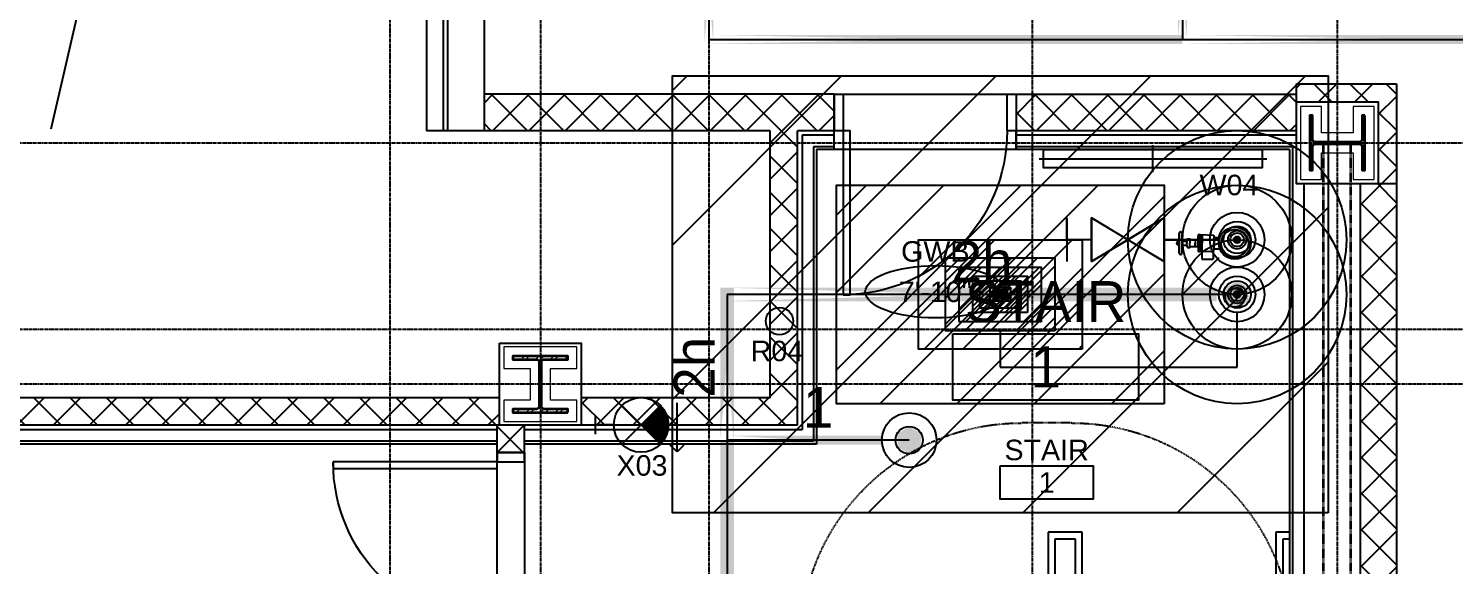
# Model space of a CAD drawing. Header units: inches. Extents: x 1442 to 5389, y 34 to 2400.
# Drawn here: x 1999.1 to 2312.2, y 1110.8 to 1228.7 of the extents above; entities that cross this region are included whole.
import ezdxf
from ezdxf.enums import TextEntityAlignment as Align

# ---------------------------------------------------------------- set-up
doc = ezdxf.new("R2010")
doc.units = ezdxf.units.IN
doc.header["$MEASUREMENT"] = 0
doc.linetypes.add('CENTER2', pattern=[1.125, 0.75, -0.125, 0.125, -0.125])
doc.linetypes.add('HIDDEN2', pattern=[0.1875, 0.125, -0.0625])
for name, color, linetype in [('130451-00_RCP-FLR-00$0$A-Clng-Fixture', 8, 'Continuous'), ('130451-00_RCP-FLR-00$0$A-Clng-Tag', 8, 'Continuous'), ('130451-00_RCP-FLR-00$0$A-Tag-Rm(48)', 8, 'Continuous'), ('A-Door', 7, 'Continuous'), ('A-Door-Head', 8, 'Continuous'), ('A-Flor-Hral', 7, 'Continuous'), ('A-Flor-Pfix', 7, 'Continuous'), ('A-Flor-Strs', 8, 'Continuous'), ('A-Grid(SmallScale)', 11, 'CENTER2'), ('A-HVAC', 6, 'HIDDEN2'), ('A-Site-Pave', 8, 'Continuous'), ('A-Tag-Rm(Scale)', 7, 'Continuous'), ('A-Wall-Full', 7, 'Continuous'), ('A-Wall-Hatch', 15, 'Continuous'), ('details', 1, 'Continuous'), ('F-DRNP-N', 6, 'Continuous'), ('F-DRNP-N @ 1 (1)', 6, 'Continuous'), ('F-DRNP-N @ 1 (2)', 6, 'Continuous'), ('F-DRNP-N @ 12', 6, 'Continuous'), ('F-DRNP-N @ 128', 6, 'Continuous'), ('F-DRNP-N @ 16', 6, 'Continuous'), ('F-DRNP-N @ 192', 6, 'Continuous'), ('F-DRNP-N @ 2', 6, 'Continuous'), ('F-DRNP-N @ 24', 6, 'Continuous'), ('F-DRNP-N @ 384', 6, 'Continuous'), ('F-DRNP-N @ 4', 6, 'Continuous'), ('F-DRNP-N @ 48', 6, 'Continuous'), ('F-DRNP-N @ 64', 6, 'Continuous'), ('F-DRNP-N @ 768', 6, 'Continuous'), ('F-DRNP-N @ 8', 6, 'Continuous'), ('F-DRNP-N @ 96', 6, 'Continuous'), ('F-FP-N', 2, 'Continuous'), ('F-FP-N @ 1 (1)', 2, 'Continuous'), ('F-FP-N @ 1 (2)', 2, 'Continuous'), ('F-FP-N @ 12', 2, 'Continuous'), ('F-FP-N @ 128', 2, 'Continuous'), ('F-FP-N @ 16', 2, 'Continuous'), ('F-FP-N @ 192', 2, 'Continuous'), ('F-FP-N @ 2', 2, 'Continuous'), ('F-FP-N @ 24', 2, 'Continuous'), ('F-FP-N @ 384', 2, 'Continuous'), ('F-FP-N @ 4', 2, 'Continuous'), ('F-FP-N @ 48', 2, 'Continuous'), ('F-FP-N @ 64', 2, 'Continuous'), ('F-FP-N @ 768', 2, 'Continuous'), ('F-FP-N @ 8', 2, 'Continuous'), ('F-FP-N @ 96', 2, 'Continuous'), ('headdn', 1, 'Continuous'), ('PIPEBL', 1, 'Continuous'), ('pipemn', 1, 'Continuous'), ('PIPESPC', 1, 'Continuous'), ('S-Structural Concrete', 4, 'Continuous'), ('S-Wall-CMU', 7, 'Continuous'), ('S-Wall-Hatch', 8, 'Continuous'), ('spk-pipedrop', 1, 'Continuous'), ('TIDYPIPE', 1, 'Continuous')]:
    doc.layers.add(name, color=color, linetype=linetype)
for name, color, linetype, lineweight in [('A-Detl-Hatch', 1, 'Continuous', 18), ('A-Detl-Wide', 2, 'Continuous', 35), ('S-Detl-Hatch', 1, 'Continuous', 18), ('S-Detl-Wide', 3, 'Continuous', 35)]:
    doc.layers.add(name, color=color, linetype=linetype, lineweight=lineweight)
doc.styles.add('130451-00_RCP-FLR-00$0$G1DIM', font='arial.ttf')
doc.styles.add('130451-00_RCP-FLR-00$0$Standard', font='arial.ttf')
doc.styles.add('PDA1', font='ROMAND', dxfattribs={"width": 0.755})
doc.styles.add('PIPE', font='PIPE.SHX')
doc.dimstyles.new('130451-00_RCP-FLR-00$0$Aec-Arch-I-96', dxfattribs={"dimscale": 96, "dimtxt": 0.09375, "dimasz": 0.0625, "dimexe": 0.0625, "dimexo": 0.0625, "dimgap": 0.03125, "dimtad": 1, "dimdec": 3, "dimzin": 3, "dimdsep": 46, "dimlunit": 4, "dimtxsty": '130451-00_RCP-FLR-00$0$G1DIM', "dimblk": '130451-00_RCP-FLR-00$0$_ArchTick', "dimcen": 0.09375, "dimclrd": 256, "dimclre": 256, "dimclrt": 256, "dimazin": 2, "dimtfac": 0.75, "dimtdec": 3, "dimtix": 1, "dimtmove": 2, "dimatfit": 2, "dimldrblk": '130451-00_RCP-FLR-00$0$_Open90', "dimfxl": 0.0625, "dimtolj": 1, "dimtzin": 0, "dimarcsym": 0})
pattern_1 = [(45, (1460.501, -245.6763), (-3.977476, 3.977476), []), (135, (1460.501, -245.6763), (-3.977476, -3.977476), [])]

# ---------------------------------------------------------------- blocks, each defined once
blk = doc.blocks.new('*U15')
at = {"layer": 'A-Detl-Hatch'}
h = blk.add_hatch(dxfattribs=at)
h.set_pattern_fill('ANSI32', color=256, scale=6, style=0)
h.set_pattern_definition([(45, (0, -6.06), (-1.591, 1.591), []), (45, (1.0607, -6.06), (-1.591, 1.591), [])])
edge = h.paths.add_edge_path()
edge.add_line((6, -12.12), (6, -11.515))
edge.add_line((6, -11.515), (0.795, -11.515))
edge.add_arc((0.795, -10.915), 0.6, 180, 270, ccw=False)
edge.add_line((0.195, -10.915), (0.195, -1.205))
edge.add_arc((0.795, -1.205), 0.6, 90, 180, ccw=False)
edge.add_line((0.795, -0.605), (6, -0.605))
edge.add_line((6, -0.605), (6, 0))
edge.add_line((6, 0), (-6, 0))
edge.add_line((-6, 0), (-6, -0.605))
edge.add_line((-6, -0.605), (-0.795, -0.605))
edge.add_arc((-0.795, -1.205), 0.6, 0, 90, ccw=False)
edge.add_line((-0.195, -1.205), (-0.195, -10.915))
edge.add_arc((-0.795, -10.915), 0.6, 270, 360, ccw=False)
edge.add_line((-0.795, -11.515), (-6, -11.515))
edge.add_line((-6, -11.515), (-6, -12.12))
edge.add_line((-6, -12.12), (6, -12.12))
at = {"color": 0, "linetype": 'ByBlock'}
blk.add_lwpolyline([(6, -12.12), (6, -11.515), (0.795, -11.515, -0.4142136), (0.195, -10.915), (0.195, -1.205, -0.4142136), (0.795, -0.605), (6, -0.605), (6, 0), (-6, 0), (-6, -0.605), (-0.795, -0.605, -0.4142136), (-0.195, -1.205), (-0.195, -10.915, -0.4142136), (-0.795, -11.515), (-6, -11.515), (-6, -12.12)], format="xyb", close=True, dxfattribs=at)
blk = doc.blocks.new('W12X65')
at = {"layer": 'S-Detl-Hatch'}
blk.add_lwpolyline([(13860.59, -7310.28), (13860.59, -7305.67), (13854.79, -7305.67), (13854.79, -7298.76), (13860.59, -7298.76), (13860.59, -7294.16), (13844.59, -7294.16), (13844.59, -7298.76), (13850.4, -7298.76), (13850.4, -7305.67), (13844.59, -7305.67), (13844.59, -7310.28)], close=True, dxfattribs=at)
at = {"layer": 'A-Detl-Wide'}
blk.add_blockref('*U15', (13852.59, -7296.16), dxfattribs=at)
blk = doc.blocks.new('*U173')
at = {"layer": 'A-Detl-Hatch'}
h = blk.add_hatch(dxfattribs=at)
h.set_pattern_fill('ANSI32', color=256, scale=6, style=0)
h.set_pattern_definition([(45, (0, -6.19), (-1.591, 1.591), []), (45, (1.0607, -6.19), (-1.591, 1.591), [])])
edge = h.paths.add_edge_path()
edge.add_line((6.04, -12.38), (6.04, -11.645))
edge.add_line((6.04, -11.645), (0.835, -11.645))
edge.add_arc((0.835, -11.045), 0.6, 180, 270, ccw=False)
edge.add_line((0.235, -11.045), (0.235, -1.335))
edge.add_arc((0.835, -1.335), 0.6, 90, 180, ccw=False)
edge.add_line((0.835, -0.735), (6.04, -0.735))
edge.add_line((6.04, -0.735), (6.04, 0))
edge.add_line((6.04, 0), (-6.04, 0))
edge.add_line((-6.04, 0), (-6.04, -0.735))
edge.add_line((-6.04, -0.735), (-0.835, -0.735))
edge.add_arc((-0.835, -1.335), 0.6, 0, 90, ccw=False)
edge.add_line((-0.235, -1.335), (-0.235, -11.045))
edge.add_arc((-0.835, -11.045), 0.6, 270, 360, ccw=False)
edge.add_line((-0.835, -11.645), (-6.04, -11.645))
edge.add_line((-6.04, -11.645), (-6.04, -12.38))
edge.add_line((-6.04, -12.38), (6.04, -12.38))
at = {"color": 0, "linetype": 'ByBlock'}
blk.add_lwpolyline([(6.04, -12.38), (6.04, -11.645), (0.835, -11.645, -0.4142136), (0.235, -11.045), (0.235, -1.335, -0.4142136), (0.835, -0.735), (6.04, -0.735), (6.04, 0), (-6.04, 0), (-6.04, -0.735), (-0.835, -0.735, -0.4142136), (-0.235, -1.335), (-0.235, -11.045, -0.4142136), (-0.835, -11.645), (-6.04, -11.645), (-6.04, -12.38)], format="xyb", close=True, dxfattribs=at)
blk = doc.blocks.new('st clearance 1')
at = {"linetype": 'HIDDEN2'}
blk.add_line((19.5, 48.5), (30.5, 48.5), dxfattribs=at)
for centre, start, end in [((19.5, 0), 90, 178.2277), ((30.5, 0), 1.7723, 90)]:
    blk.add_arc(centre, 48.5, start, end, dxfattribs=at)
blk = doc.blocks.new('stand-pipe')
for p, q in [((13.75, -16.77), (15.5, -16.77)), ((15.5, -19.27), (15.5, -16.77)), ((13.86, -19.27), (15.5, -19.27)), ((9.81, -24.31), (14.19, -24.31))]:
    blk.add_line(p, q)
for points in [[(10.75, -16.51), (10.75, -15.27)], [(13.25, -16.51), (13.25, -15.27)], [(10.2, -19.63), (10.13, -19.63), (10.25, -16.63)], [(10.25, -16.63), (10.75, -16.51), (12, -16.51)], [(10.25, -16.63), (12, -16.63)], [(13.75, -16.63), (13.25, -16.51), (12, -16.51)], [(13.75, -16.63), (12, -16.63)], [(13.8, -19.63), (13.87, -19.63), (13.75, -16.63)], [(10.13, -19.97), (10.13, -19.74), (12, -19.74)], [(11.28, -20.11), (10.13, -19.97), (12, -19.97)], [(10.15, -19.15), (12, -19.15)], [(10.2, -19.74), (10.2, -19.63)], [(10.2, -19.63), (12, -19.63)], [(11.28, -21.89), (11.28, -20.11), (12, -20.11)], [(11.28, -20.7), (12, -20.7)], [(13.85, -19.15), (12, -19.15)], [(13.8, -19.63), (12, -19.63)], [(13.87, -19.97), (13.87, -19.74), (12, -19.74)], [(12.72, -20.11), (13.87, -19.97), (12, -19.97)], [(12.72, -21.89), (12.72, -20.11), (12, -20.11)], [(12.72, -20.7), (12, -20.7)], [(13.8, -19.74), (13.8, -19.63)], [(9.5, -23.68), (14.5, -23.68)], [(11.54, -22.51), (12, -22.51)], [(11.54, -24.31), (11.54, -24.42), (12, -24.42)], [(11.65, -23.59), (12, -23.59)], [(12.46, -22.51), (12, -22.51)], [(12.35, -23.59), (12, -23.59)], [(12.46, -24.31), (12.46, -24.42), (12, -24.42)]]:
    blk.add_lwpolyline(points)
for points in [[(11.65, -23.68), (11.65, -23.59), (11.54, -23.59), (11.54, -22.51), (11.34, -22.51, -0.214855), (11.05, -22.38), (11.05, -21.89), (12, -21.89)], [(12.35, -23.68), (12.35, -23.59), (12.46, -23.59), (12.46, -22.51), (12.66, -22.51, 0.214855), (12.95, -22.38), (12.95, -21.89), (12, -21.89)], [(11.63, -24.42, 0.424993), (12, -24.77, 0.928807)], [(12.37, -24.42, -0.424993), (12, -24.77, -0.928807)]]:
    blk.add_lwpolyline(points, format="xyb")
for centre, radius in [((12, -12), 3.5), ((12, -12), 3), ((24, -12), 2.06)]:
    blk.add_circle(centre, radius)
for centre, start, end in [((10.15, -23.75), 173.8478, 239.132), ((13.85, -23.75), 300.868, 6.1522)]:
    blk.add_arc(centre, 0.649, start, end)
at = {"layer": 'Defpoints'}
blk.add_point((0, 0), dxfattribs=at)
blk = doc.blocks.new('st basement left')
at = {"layer": 'A-Flor-Hral'}
for p, q in [((62.5, 170.5), (55, 170.5)), ((55, 170.5), (55, 129.74)), ((62.5, 111.55), (62.5, 170.5)), ((105, 170.5), (105, 83.47)), ((108, 170.5), (105, 170.5)), ((61, 169), (56.5, 169)), ((56.5, 169), (56.5, 128.24)), ((61, 112.53), (61, 169)), ((106.5, 169), (106.5, 82.43)), ((108, 169), (106.5, 169)), ((58, 114.5), (58, 155.75)), ((59.5, 155.75), (58, 155.75)), ((58, 155.75), (59.5, 155.75)), ((59.5, 113.52), (59.5, 155.75)), ((55, 129.74), (1.54, 129.74)), ((56.5, 128.24), (1.54, 128.24))]:
    blk.add_line(p, q, dxfattribs=at)
at = {"layer": 'A-Flor-Hral', "linetype": 'HIDDEN2'}
for p, q in [((0, 136.5), (50, 136.5)), ((0, 125.5), (50, 125.5)), ((0, 114.5), (50, 114.5)), ((0, 103.5), (50, 103.5)), ((58, 103.5), (74.77, 103.5)), ((0, 92.5), (50, 92.5)), ((58, 92.5), (88.11, 92.5)), ((0, 81.5), (50, 81.5)), ((58, 81.5), (108, 81.5)), ((0, 70.5), (50, 70.5)), ((58, 70.5), (108, 70.5)), ((0, 59.5), (50, 59.5)), ((58, 59.5), (108, 59.5)), ((58, 48.5), (108, 48.5))]:
    blk.add_line(p, q, dxfattribs=at)
blk.add_lwpolyline([(0, 129.88), (0, 147.5), (50, 147.5), (50, 48.5), (58, 48.5), (58, 114.5)], dxfattribs=at)
at = {"layer": 'A-Flor-Hral'}
blk.add_lwpolyline([(58, 114.5), (83.1, 98.04), (88.65, 100.77), (87.88, 89.05), (94.94, 90.45), (108, 81.39)], dxfattribs=at)
blk.add_arc((1.54, 128.99), 0.75, 90, 270, dxfattribs=at)
at = {"layer": 'A-Flor-Strs'}
for p, q in [((0, 147.5), (1.5, 147.5)), ((3, 147.5), (55, 147.5)), ((56.5, 147.5), (48.5, 147.5)), ((59.5, 147.5), (61, 147.5)), ((59.5, 147.5), (61, 147.5)), ((61, 147.5), (59.5, 147.5)), ((62.5, 147.5), (105, 147.5)), ((106.5, 147.5), (108, 147.5)), ((59.5, 136.5), (61, 136.5)), ((62.5, 136.5), (105, 136.5)), ((106.5, 136.5), (108, 136.5)), ((59.5, 125.5), (61, 125.5)), ((62.5, 125.5), (105, 125.5)), ((106.5, 125.5), (108, 125.5)), ((59.5, 114.5), (61, 114.5)), ((62.5, 114.5), (105, 114.5)), ((106.5, 114.5), (108, 114.5)), ((74.77, 103.5), (105, 103.5)), ((106.5, 103.5), (108, 103.5)), ((88.11, 92.5), (105, 92.5)), ((106.5, 92.5), (108, 92.5))]:
    blk.add_line(p, q, dxfattribs=at)
at = {"layer": 'A-HVAC'}
blk.add_lwpolyline([(0, 139.38), (-33, 139.38), (-33, 130.38), (0, 130.38)], close=True, dxfattribs=at)
at = {"layer": 'A-Flor-Pfix', "rotation": 270}
blk.add_blockref('stand-pipe', (108, 246), dxfattribs=at)
at = {"layer": 'A-Flor-Strs', "linetype": 'HIDDEN2', "extrusion": (0, 0, -1), "zscale": -1}
blk.add_blockref('st clearance 1', (-79.65, 146), dxfattribs=at)
blk = doc.blocks.new('Door 36in')
blk.add_lwpolyline([(0, 36), (1.5, 36), (1.5, 0), (0, 0)], close=True)
blk.add_arc((0, 0), 36, 0, 90)
blk = doc.blocks.new('Rm Tag')
blk.add_lwpolyline([(-0.2124, 0.0759), (0.2124, 0.0759), (0.2124, -0.0759), (-0.2124, -0.0759)], close=True)
for p in [(0, 0.2858), (0, 0.1493), (0, 0)]:
    blk.add_attdef('XXX', text='', height=0.0938).set_placement(p, align=Align.MIDDLE_CENTER)
blk = doc.blocks.new('130451-00_RCP-FLR-00$0$Rm Tag')
blk.add_lwpolyline([(-0.2124, 0.0759), (0.2124, 0.0759), (0.2124, -0.0759), (-0.2124, -0.0759)], close=True)
at = {"style": '130451-00_RCP-FLR-00$0$Standard'}
for p in [(0, 0.2858), (0, 0.1493), (0, 0)]:
    blk.add_attdef('XXX', text='', height=0.0938, dxfattribs=at).set_placement(p, align=Align.MIDDLE_CENTER)
blk = doc.blocks.new('130451-00_RCP-FLR-00$0$48IN LINEAR WALL LIGHT')
for p, q in [((0, 6), (0, 0)), ((-25, 3), (25, 3))]:
    blk.add_line(p, q)
blk.add_lwpolyline([(-24, 1), (24, 1), (24, 5), (-24, 5)], close=True)
at = {"style": '130451-00_RCP-FLR-00$0$Standard'}
blk.add_attdef('WXX', (10.25, 6.59), '', height=4.5, dxfattribs=at)
blk = doc.blocks.new('130451-00_RCP-FLR-00$0$Clng Tag')
blk.add_ellipse((0, 0), major_axis=(-0.3202, 0), ratio=0.37386)
at = {"style": '130451-00_RCP-FLR-00$0$Standard'}
for tag, p in [('XXX', (0, 0.1848)), ("X'-XX'", (0, -0.0002))]:
    blk.add_attdef(tag, text='', height=0.0938, dxfattribs=at).set_placement(p, align=Align.MIDDLE_CENTER)
blk = doc.blocks.new('130451-00_RCP-FLR-00$0$6IN ROUND DL')
blk.add_circle((0, 0), 3)
at = {"style": '130451-00_RCP-FLR-00$0$Standard'}
blk.add_attdef('RXX', (-6.3125, -8.8125), '', height=4.5, dxfattribs=at)
blk = doc.blocks.new('*U195')
h = blk.add_hatch()
h.set_pattern_fill('ANSI31', color=256)
h.set_pattern_definition([(45, (18.6875, 1892.125), (-0.088388348, 0.088388348), [])])
h.paths.add_polyline_path([(4.24, 14.24, 0.414214), (-4.24, 14.24), (0, 10)])
for p, q in [((4.24, 5.76), (-4.24, 14.24)), ((4.24, 14.24), (-4.24, 5.76)), ((0, 4), (0, 0)), ((2, 0), (-2, 0))]:
    blk.add_line(p, q)
blk.add_circle((0, 10), 6)
at = {"style": '130451-00_RCP-FLR-00$0$Standard'}
blk.add_attdef('X00', (-5.64, 18.01), '', height=4.5, dxfattribs=at)
blk = doc.blocks.new('130451-00_RCP-FLR-00$0$_ArchTick')
at = {"linetype": 'ByBlock', "const_width": 0.15}
blk.add_lwpolyline([(-0.5, -0.5), (0.5, 0.5)], dxfattribs=at)
blk = doc.blocks.new('130451-00_RCP-FLR-00$0$_Open90')
at = {"linetype": 'ByBlock', "lineweight": -2}
for p, q in [((0, 0), (-1, 0)), ((-0.5, 0.5), (0, 0)), ((0, 0), (-0.5, -0.5))]:
    blk.add_line(p, q, dxfattribs=at)
blk = doc.blocks.new('*U186')
blk.add_circle((0, 0), 0.03125)
blk = doc.blocks.new('*U204')
at = {"layer": 'F-FP-N @ 1 (1)'}
blk.add_blockref('*U186', (2264.5, 1182.32), dxfattribs=at)
at = {"layer": 'F-FP-N @ 1 (2)'}
blk.add_blockref('*U186', (2264.5, 1182.32), dxfattribs=at)
at = {"layer": 'F-FP-N @ 12', "xscale": 12, "yscale": 12, "zscale": 12}
blk.add_blockref('*U186', (2264.5, 1182.32), dxfattribs=at)
at = {"layer": 'F-FP-N @ 128', "xscale": 128, "yscale": 128, "zscale": 128}
blk.add_blockref('*U186', (2264.5, 1182.32), dxfattribs=at)
at = {"layer": 'F-FP-N @ 16', "xscale": 16, "yscale": 16, "zscale": 16}
blk.add_blockref('*U186', (2264.5, 1182.32), dxfattribs=at)
at = {"layer": 'F-FP-N @ 192', "xscale": 192, "yscale": 192, "zscale": 192}
blk.add_blockref('*U186', (2264.5, 1182.32), dxfattribs=at)
at = {"layer": 'F-FP-N @ 2', "xscale": 2, "yscale": 2, "zscale": 2}
blk.add_blockref('*U186', (2264.5, 1182.32), dxfattribs=at)
at = {"layer": 'F-FP-N @ 24', "xscale": 24, "yscale": 24, "zscale": 24}
blk.add_blockref('*U186', (2264.5, 1182.32), dxfattribs=at)
at = {"layer": 'F-FP-N @ 384', "xscale": 384, "yscale": 384, "zscale": 384}
blk.add_blockref('*U186', (2264.5, 1182.32), dxfattribs=at)
at = {"layer": 'F-FP-N @ 4', "xscale": 4, "yscale": 4, "zscale": 4}
blk.add_blockref('*U186', (2264.5, 1182.32), dxfattribs=at)
at = {"layer": 'F-FP-N @ 48', "xscale": 48, "yscale": 48, "zscale": 48}
blk.add_blockref('*U186', (2264.5, 1182.32), dxfattribs=at)
at = {"layer": 'F-FP-N @ 64', "xscale": 64, "yscale": 64, "zscale": 64}
blk.add_blockref('*U186', (2264.5, 1182.32), dxfattribs=at)
at = {"layer": 'F-FP-N @ 768', "xscale": 768, "yscale": 768, "zscale": 768}
blk.add_blockref('*U186', (2264.5, 1182.32), dxfattribs=at)
at = {"layer": 'F-FP-N @ 8', "xscale": 8, "yscale": 8, "zscale": 8}
blk.add_blockref('*U186', (2264.5, 1182.32), dxfattribs=at)
at = {"layer": 'F-FP-N @ 96', "xscale": 96, "yscale": 96, "zscale": 96}
blk.add_blockref('*U186', (2264.5, 1182.32), dxfattribs=at)
blk = doc.blocks.new('*U197')
at = {"color": 0}
for p, q in [((0.1049, -0.0375), (0.1049, 0.0375)), ((0.0625, 0), (0.1049, 0))]:
    blk.add_line(p, q, dxfattribs=at)
for points in [[(-0.0625, 0.0375), (0, 0), (-0.0625, -0.0375)], [(0.0625, 0.0375), (0, 0), (0.0625, -0.0375)]]:
    blk.add_lwpolyline(points, close=True, dxfattribs=at)
blk = doc.blocks.new('*U205')
at = {"layer": 'F-DRNP-N @ 1 (1)'}
blk.add_blockref('*U186', (2264.5, 1170.32), dxfattribs=at)
at = {"layer": 'F-DRNP-N @ 1 (2)'}
blk.add_blockref('*U186', (2264.5, 1170.32), dxfattribs=at)
at = {"layer": 'F-DRNP-N @ 12', "xscale": 12, "yscale": 12, "zscale": 12}
blk.add_blockref('*U186', (2264.5, 1170.32), dxfattribs=at)
at = {"layer": 'F-DRNP-N @ 128', "xscale": 128, "yscale": 128, "zscale": 128}
blk.add_blockref('*U186', (2264.5, 1170.32), dxfattribs=at)
at = {"layer": 'F-DRNP-N @ 16', "xscale": 16, "yscale": 16, "zscale": 16}
blk.add_blockref('*U186', (2264.5, 1170.32), dxfattribs=at)
at = {"layer": 'F-DRNP-N @ 192', "xscale": 192, "yscale": 192, "zscale": 192}
blk.add_blockref('*U186', (2264.5, 1170.32), dxfattribs=at)
at = {"layer": 'F-DRNP-N @ 2', "xscale": 2, "yscale": 2, "zscale": 2}
blk.add_blockref('*U186', (2264.5, 1170.32), dxfattribs=at)
at = {"layer": 'F-DRNP-N @ 24', "xscale": 24, "yscale": 24, "zscale": 24}
blk.add_blockref('*U186', (2264.5, 1170.32), dxfattribs=at)
at = {"layer": 'F-DRNP-N @ 384', "xscale": 384, "yscale": 384, "zscale": 384}
blk.add_blockref('*U186', (2264.5, 1170.32), dxfattribs=at)
at = {"layer": 'F-DRNP-N @ 4', "xscale": 4, "yscale": 4, "zscale": 4}
blk.add_blockref('*U186', (2264.5, 1170.32), dxfattribs=at)
at = {"layer": 'F-DRNP-N @ 48', "xscale": 48, "yscale": 48, "zscale": 48}
blk.add_blockref('*U186', (2264.5, 1170.32), dxfattribs=at)
at = {"layer": 'F-DRNP-N @ 64', "xscale": 64, "yscale": 64, "zscale": 64}
blk.add_blockref('*U186', (2264.5, 1170.32), dxfattribs=at)
at = {"layer": 'F-DRNP-N @ 768', "xscale": 768, "yscale": 768, "zscale": 768}
blk.add_blockref('*U186', (2264.5, 1170.32), dxfattribs=at)
at = {"layer": 'F-DRNP-N @ 8', "xscale": 8, "yscale": 8, "zscale": 8}
blk.add_blockref('*U186', (2264.5, 1170.32), dxfattribs=at)
at = {"layer": 'F-DRNP-N @ 96', "xscale": 96, "yscale": 96, "zscale": 96}
blk.add_blockref('*U186', (2264.5, 1170.32), dxfattribs=at)
blk = doc.blocks.new('*U187')
h = blk.add_hatch()
h.set_pattern_fill('ANSI31', color=256, scale=0.25)
h.set_pattern_definition([(45, (-0.016827, -0.005125), (-0.022097, 0.022097), [])])
h.paths.add_polyline_path([(0.09375, 0.0625), (-0.09375, 0.0625), (-0.09375, -0.0625), (0.09375, -0.0625)])
blk.add_lwpolyline([(-0.09375, 0.0625), (0.09375, 0.0625), (0.09375, -0.0625), (-0.09375, -0.0625)], close=True)
blk = doc.blocks.new('*U206')
at = {"layer": 'F-FP-N @ 1 (1)', "rotation": 180}
blk.add_blockref('*U187', (2212.5, 1170.32), dxfattribs=at)
at = {"layer": 'F-FP-N @ 1 (2)', "rotation": 180}
blk.add_blockref('*U187', (2212.5, 1170.32), dxfattribs=at)
at = {"layer": 'F-FP-N @ 12', "xscale": 12, "yscale": 12, "zscale": 12, "rotation": 180}
blk.add_blockref('*U187', (2212.5, 1170.32), dxfattribs=at)
at = {"layer": 'F-FP-N @ 128', "xscale": 128, "yscale": 128, "zscale": 128, "rotation": 180}
blk.add_blockref('*U187', (2212.5, 1170.32), dxfattribs=at)
at = {"layer": 'F-FP-N @ 16', "xscale": 16, "yscale": 16, "zscale": 16, "rotation": 180}
blk.add_blockref('*U187', (2212.5, 1170.32), dxfattribs=at)
at = {"layer": 'F-FP-N @ 192', "xscale": 192, "yscale": 192, "zscale": 192, "rotation": 180}
blk.add_blockref('*U187', (2212.5, 1170.32), dxfattribs=at)
at = {"layer": 'F-FP-N @ 2', "xscale": 2, "yscale": 2, "zscale": 2, "rotation": 180}
blk.add_blockref('*U187', (2212.5, 1170.32), dxfattribs=at)
at = {"layer": 'F-FP-N @ 24', "xscale": 24, "yscale": 24, "zscale": 24, "rotation": 180}
blk.add_blockref('*U187', (2212.5, 1170.32), dxfattribs=at)
at = {"layer": 'F-FP-N @ 384', "xscale": 384, "yscale": 384, "zscale": 384, "rotation": 180}
blk.add_blockref('*U187', (2212.5, 1170.32), dxfattribs=at)
at = {"layer": 'F-FP-N @ 4', "xscale": 4, "yscale": 4, "zscale": 4, "rotation": 180}
blk.add_blockref('*U187', (2212.5, 1170.32), dxfattribs=at)
at = {"layer": 'F-FP-N @ 48', "xscale": 48, "yscale": 48, "zscale": 48, "rotation": 180}
blk.add_blockref('*U187', (2212.5, 1170.32), dxfattribs=at)
at = {"layer": 'F-FP-N @ 64', "xscale": 64, "yscale": 64, "zscale": 64, "rotation": 180}
blk.add_blockref('*U187', (2212.5, 1170.32), dxfattribs=at)
at = {"layer": 'F-FP-N @ 768', "xscale": 768, "yscale": 768, "zscale": 768, "rotation": 180}
blk.add_blockref('*U187', (2212.5, 1170.32), dxfattribs=at)
at = {"layer": 'F-FP-N @ 8', "xscale": 8, "yscale": 8, "zscale": 8, "rotation": 180}
blk.add_blockref('*U187', (2212.5, 1170.32), dxfattribs=at)
at = {"layer": 'F-FP-N @ 96', "xscale": 96, "yscale": 96, "zscale": 96, "rotation": 180}
blk.add_blockref('*U187', (2212.5, 1170.32), dxfattribs=at)
blk = doc.blocks.new('dpend1')
for radius in [6, 3]:
    blk.add_circle((0, 0), radius)
for points in [[(0.01, 2.97), (-2.53, -1.59), (-2.62, 1.36)], [(0.01, 2.97), (-2.49, -1.59), (2.52, -1.59)], [(2.52, -1.59), (0.01, 2.97), (2.6, 1.47)], [(2.52, -1.59), (-2.53, -1.59), (0.01, -2.98)]]:
    blk.add_solid(points)
blk = doc.blocks.new('drop')
blk.add_circle((0, 0), 3)
for points in [[(0.01, 2.97), (-2.53, -1.59), (-2.62, 1.36)], [(0.01, 2.97), (-2.49, -1.59), (2.52, -1.59)], [(2.52, -1.59), (0.01, 2.97), (2.6, 1.47)], [(2.52, -1.59), (-2.53, -1.59), (0.01, -2.98)]]:
    blk.add_solid(points)
blk = doc.blocks.new('PIPESPC')
at = {"layer": 'PIPESPC', "style": 'PIPE', "width": 0.9}
blk.add_attdef('SIZE', text='', height=9, dxfattribs=at).set_placement((0, 4.02), align=Align.CENTER)
at = {"layer": 'PIPESPC', "style": 'PIPE', "flags": 1}
blk.add_attdef('SCHED', (25.3, 3.89), '', height=9, dxfattribs=at)

msp = doc.modelspace()

# ---------------------------------------------------------------- hatches: boundary and pattern name
at = {"layer": 'S-Wall-Hatch'}
h = msp.add_hatch(dxfattribs=at)
h.set_pattern_fill('ANSI37', color=256, scale=45, style=0)
h.set_pattern_definition(pattern_1)
h.paths.add_polyline_path([(2286.5, 1216.58), (2277.5, 1216.58), (2277.5, 1212.58), (2286.5, 1212.58)])
h.paths.add_polyline_path([(2286.5, 1216.58), (2286.5, 1212.58), (2295.5, 1212.58), (2295.5, 1203.58), (2299.5, 1203.58), (2299.5, 1216.58)])
h.paths.add_polyline_path([(2299.5, 1203.58), (2295.5, 1203.58), (2295.5, 1194.58), (2299.5, 1194.58)])
h = msp.add_hatch(dxfattribs=at)
h.set_pattern_fill('ANSI37', color=256, scale=45, style=0)
h.set_pattern_definition(pattern_1)
h.paths.add_polyline_path([(2111.5, 1214.26), (2099.13, 1214.26), (2099.13, 1206.26), (2111.5, 1206.26)])
h.paths.add_polyline_path([(2148.5, 1214.26), (2111.5, 1214.26), (2111.5, 1206.26), (2148.5, 1206.26)])
h.paths.add_polyline_path([(2176, 1214.26), (2148.5, 1214.26), (2148.5, 1206.26), (2162, 1206.26), (2162, 1203.58), (2168, 1203.58), (2168, 1206.26), (2176, 1206.26)])
h.paths.add_polyline_path([(2168, 1203.58), (2162, 1203.58), (2162, 1162.58), (2168, 1162.58)])
h.paths.add_polyline_path([(2168, 1162.58), (2162, 1162.58), (2162, 1150.58), (2168, 1150.58)])
h.paths.add_polyline_path([(2168, 1150.58), (2162, 1150.58), (2162, 1147.58), (2148.5, 1147.58), (2148.5, 1141.58), (2168, 1141.58)])
h.paths.add_polyline_path([(2148.5, 1147.58), (2120.5, 1147.58), (2120.5, 1141.58), (2148.5, 1141.58)])
h = msp.add_hatch(dxfattribs=at)
h.set_pattern_fill('ANSI37', color=256, scale=45, style=0)
h.set_pattern_definition(pattern_1)
h.paths.add_polyline_path([(2277.5, 1212.58), (2277.5, 1214.26), (2219.5, 1214.26), (2219.5, 1206.26), (2277.5, 1206.26)])
h.paths.add_polyline_path([(2219.5, 1214.26), (2216, 1214.26), (2216, 1206.26), (2219.5, 1206.26)])
h = msp.add_hatch(dxfattribs=at)
h.set_pattern_fill('ANSI37', color=256, scale=45, style=0)
h.set_pattern_definition(pattern_1)
h.paths.add_polyline_path([(2299.5, 1190.58), (2299.5, 1194.58), (2291.5, 1194.58), (2291.5, 1162.58), (2299.5, 1162.58)])
h.paths.add_polyline_path([(2299.5, 1162.58), (2291.5, 1162.58), (2291.5, 1150.58), (2299.5, 1150.58)])
h.paths.add_polyline_path([(2299.5, 1150.58), (2291.5, 1150.58), (2291.5, 1075.58), (2299.5, 1075.58)])
h.paths.add_polyline_path([(2299.5, 1075.58), (2291.5, 1075.58), (2291.5, 1057.58), (2299.5, 1057.58)])
h.paths.add_polyline_path([(2299.5, 1057.58), (2291.5, 1057.58), (2291.5, 996.58), (2299.5, 996.58)])
h.paths.add_polyline_path([(2299.5, 996.58), (2291.5, 996.58), (2291.5, 976.58), (2299.5, 976.58)])
h.paths.add_polyline_path([(2299.5, 976.58), (2291.5, 976.58), (2291.5, 947.58), (2299.5, 947.58)])
h = msp.add_hatch(dxfattribs=at)
h.set_pattern_fill('ANSI37', color=256, scale=45, style=0)
h.set_pattern_definition(pattern_1)
h.paths.add_polyline_path([(2102.5, 1147.58), (2078.5, 1147.58), (2078.5, 1141.58), (2102.5, 1141.58)])
h.paths.add_polyline_path([(2078.5, 1147.58), (1825, 1147.58), (1825, 1141.58), (2078.5, 1141.58)])
h = msp.add_hatch(dxfattribs=at)
h.set_pattern_fill('ANSI37', color=256, scale=45, style=0)
h.set_pattern_definition(pattern_1)
h.paths.add_polyline_path([(2108, 1141.58), (2102, 1141.58), (2102, 1135.58), (2108, 1135.58)])

# ---------------------------------------------------------------- linework, layer by layer
msp.add_line((2276, 1194.58), (2276, 1183.62))
at = {"layer": 'A-Door'}
for points in [[(2178, 1214.26), (2178, 1206.26), (2176, 1206.26), (2176, 1214.26)], [(2216, 1214.26), (2216, 1206.26), (2214, 1206.26), (2214, 1214.26)], [(2108, 1135.58), (2102, 1135.58), (2102, 1133.58), (2108, 1133.58)]]:
    msp.add_lwpolyline(points, close=True, dxfattribs=at)
at = {"layer": 'A-Door-Head'}
for points in [[(2176, 1214.26), (2216, 1214.26), (2216, 1202.13), (2176, 1202.13)], [(2108, 1095.58), (2102, 1095.58), (2102, 1135.58), (2108, 1135.58)]]:
    msp.add_lwpolyline(points, close=True, dxfattribs=at)
at = {"layer": 'A-Grid(SmallScale)'}
for p, q in [((2078.5, 491.06), (2078.5, 2370.32)), ((2111.5, 2370.32), (2111.5, 491.06)), ((2148.5, 2370.32), (2148.5, 491.06)), ((2219.5, 2370.32), (2219.5, 491.06)), ((2286.5, 2370.32), (2286.5, 491.06)), ((1580.5, 1203.58), (5388.5, 1203.58)), ((5388.5, 1162.58), (1601.75, 1162.58)), ((5388.5, 1150.58), (1580.5, 1150.58))]:
    msp.add_line(p, q, dxfattribs=at)
at = {"layer": 'A-Site-Pave'}
msp.add_line((2004.11, 1206.71), (2086.5, 1566.07), dxfattribs=at)
at = {"layer": 'A-Wall-Full'}
for p, q in [((2086.5, 1717.58), (2086.5, 1206.26)), ((2099.13, 1704.96), (2099.13, 1206.26)), ((2176, 1202.13), (2176, 1206.26)), ((2216, 1202.13), (2216, 1206.26)), ((2176, 1202.13), (2172.13, 1202.13)), ((2172.13, 1202.13), (2172.13, 1137.46)), ((2276, 1202.13), (2216, 1202.13)), ((2276, 1202.13), (2276, 947.58)), ((2102, 1137.46), (1829.13, 1137.46)), ((2172.13, 1137.46), (2108, 1137.46))]:
    msp.add_line(p, q, dxfattribs=at)
at = {"layer": 'A-Wall-Hatch'}
for p, q in [((2090.13, 1713.96), (2090.13, 1206.26)), ((2091.13, 1712.96), (2091.13, 1206.26)), ((2176, 1205.26), (2169, 1205.26)), ((2169, 1205.26), (2169, 1140.58)), ((2176, 1202.76), (2171.5, 1202.76)), ((2171.5, 1202.76), (2171.5, 1138.08)), ((2277.5, 1205.26), (2216, 1205.26)), ((2276.63, 1202.76), (2216, 1202.76)), ((2276.63, 1202.76), (2276.63, 947.58)), ((2279.13, 1197.71), (2279.13, 1197.71)), ((2279.13, 1194.58), (2279.13, 947.58)), ((2102, 1140.58), (1826, 1140.58)), ((2169, 1140.58), (2108, 1140.58)), ((2102, 1138.08), (1828.5, 1138.08)), ((2171.5, 1138.08), (2108, 1138.08))]:
    msp.add_line(p, q, dxfattribs=at)
at = {"layer": 'details'}
for p, q in [((2227.07, 1182.32), (2227.07, 1187.12)), ((2227.07, 1187.12), (2227.07, 1177.52)), ((2248.5, 1187.12), (2232.5, 1177.52)), ((2232.5, 1177.52), (2232.5, 1187.12)), ((2232.5, 1187.12), (2248.5, 1177.52)), ((2248.5, 1177.52), (2248.5, 1187.12)), ((2232.5, 1182.32), (2227.07, 1182.32)), ((2248.5, 1177.52), (2248.5, 1182.32)), ((2248.5, 1182.32), (2260.5, 1182.32))]:
    msp.add_line(p, q, dxfattribs=at)
at = {"layer": 'F-DRNP-N'}
for p, q in [((2264.5, 1154.32), (2264.5, 1166.32)), ((2212.5, 1162.32), (2212.5, 1154.32)), ((2212.5, 1154.32), (2264.5, 1154.32))]:
    msp.add_line(p, q, dxfattribs=at)
at = {"layer": 'F-FP-N'}
for p, q in [((2260.5, 1182.32), (2248.5, 1182.32)), ((2260.5, 1178.32), (2252.5, 1170.32)), ((2252.5, 1170.32), (2220.5, 1170.32))]:
    msp.add_line(p, q, dxfattribs=at)
at = {"layer": 'PIPEBL', "color": 1}
for p, q in [((2148.5, 1254.32), (2148.5, 1226.32)), ((2252.5, 1254.32), (2252.5, 1226.32)), ((2148.5, 1226.32), (2252.5, 1226.32)), ((2252.5, 1226.32), (2360.5, 1226.32))]:
    msp.add_line(p, q, dxfattribs=at)
at = {"layer": 'PIPEBL'}
msp.add_line((2192.5, 1138.32), (2152.5, 1138.32), dxfattribs=at)
at = {"layer": 'pipemn'}
for p, q in [((2264.5, 1170.32), (2152.5, 1170.32)), ((2152.5, 1170.32), (2152.5, 1138.32)), ((2152.5, 1138.32), (2152.5, 1070.32))]:
    msp.add_line(p, q, dxfattribs=at)
at = {"layer": 'S-Detl-Hatch'}
msp.add_lwpolyline([(2119.54, 1142.39), (2119.54, 1147.13), (2113.74, 1147.13), (2113.74, 1154.04), (2119.54, 1154.04), (2119.54, 1158.77), (2103.46, 1158.77), (2103.46, 1154.04), (2109.27, 1154.04), (2109.27, 1147.13), (2103.46, 1147.13), (2103.46, 1142.39)], close=True, dxfattribs=at)
at = {"layer": 'S-Detl-Wide', "linetype": 'HIDDEN2'}
for p, q in [((2283.5, 937.78), (2283.5, 1203.39)), ((2289.5, 937.78), (2289.5, 1203.39))]:
    msp.add_line(p, q, dxfattribs=at)
at = {"layer": 'S-Structural Concrete'}
for points in [[(2277.5, 1212.58), (2295.5, 1212.58), (2295.5, 1194.58), (2277.5, 1194.58)], [(2102.5, 1159.58), (2120.5, 1159.58), (2120.5, 1141.58), (2102.5, 1141.58)]]:
    msp.add_lwpolyline(points, close=True, dxfattribs=at)
at = {"layer": 'S-Wall-CMU'}
for p, q in [((2277.5, 1216.58), (2299.5, 1216.58)), ((2277.5, 1212.58), (2277.5, 1216.58)), ((2299.5, 1216.58), (2299.5, 1190.58)), ((2176, 1214.26), (2099.13, 1214.26)), ((2176, 1214.26), (2176, 1206.26)), ((2216, 1214.26), (2216, 1206.26)), ((2216, 1214.26), (2277.5, 1214.26)), ((2162, 1206.26), (2086.5, 1206.26)), ((2162, 1147.58), (2162, 1206.26)), ((2176, 1206.26), (2168, 1206.26)), ((2168, 1141.58), (2168, 1206.26)), ((2277.5, 1206.26), (2216, 1206.26)), ((2299.5, 1194.58), (2291.5, 1194.58)), ((2291.5, 1194.58), (2291.5, 946.58)), ((2299.5, 1190.58), (2299.5, 806.58)), ((2102.5, 1147.58), (1825, 1147.58)), ((2162, 1147.58), (2120.5, 1147.58)), ((2168, 1141.58), (1825, 1141.58)), ((2102, 1135.58), (2102, 1141.58)), ((2108, 1135.58), (2108, 1141.58)), ((2102, 1135.58), (2108, 1135.58))]:
    msp.add_line(p, q, dxfattribs=at)
at = {"layer": 'TIDYPIPE', "color": 1}
for points, const_width in [([(2148.5, 1225.32), (2148.5, 1248.32)], 2), ([(2252.5, 1226.32), (2252.5, 1248.32)], 2), ([(2147.5, 1226.32), (2252.5, 1226.32)], 2), ([(2252.5, 1226.32), (2360.5, 1226.32)], 2), ([(2151, 1170.32), (2260, 1170.32)], 3), ([(2152.5, 1138.32), (2152.5, 1171.82)], 3), ([(2152.5, 1070.32), (2152.5, 1138.32)], 3), ([(2152.5, 1138.32), (2186.5, 1138.32)], 2)]:
    msp.add_lwpolyline(points, close=True, dxfattribs=dict(at, const_width=const_width))

# ---------------------------------------------------------------- block references
at = {"rotation": 90}
msp.add_blockref('W12X65', (-5015.72, -12649.01), dxfattribs=at)
msp.add_blockref('st basement left', (2168, 947.58))
at = {"layer": '130451-00_RCP-FLR-00$0$A-Clng-Fixture'}
ref = msp.add_blockref('130451-00_RCP-FLR-00$0$48IN LINEAR WALL LIGHT', (2246, 1203.13), dxfattribs=dict(at, xscale=-1, rotation=180))
ref.add_attrib('WXX', 'W04', (2256.25, 1192.1), dxfattribs={"layer": '0', "height": 4.5, "style": '130451-00_RCP-FLR-00$0$Standard'})
ref = msp.add_blockref('130451-00_RCP-FLR-00$0$48IN LINEAR WALL LIGHT', (2246, 1203.13), dxfattribs=dict(at, xscale=-1, rotation=180))
ref.add_attrib('WXX', 'W04', (2256.25, 1192.1), dxfattribs={"layer": '0', "height": 4.5, "style": '130451-00_RCP-FLR-00$0$Standard'})
msp.add_blockref('130451-00_RCP-FLR-00$0$6IN ROUND DL', (2164, 1164.46), dxfattribs=at).add_auto_attribs({'RXX': 'R04'})
ref = msp.add_blockref('*U195', (2123.63, 1141.66), dxfattribs=dict(at, rotation=269.9999999999951))
ref.add_attrib('X00', 'X03', (2128.23, 1130.51), dxfattribs={"layer": '0', "height": 4.5, "style": '130451-00_RCP-FLR-00$0$Standard'})
at = {"layer": '130451-00_RCP-FLR-00$0$A-Clng-Tag', "xscale": 48, "yscale": 48, "zscale": 48}
msp.add_blockref('130451-00_RCP-FLR-00$0$Clng Tag', (2198.23, 1170.89), dxfattribs=at).add_auto_attribs({"X'-XX'": '7\'-10"', 'XXX': 'GWB'})
at = {"layer": '130451-00_RCP-FLR-00$0$A-Tag-Rm(48)'}
ref = msp.add_blockref('130451-00_RCP-FLR-00$0$Rm Tag', (2222.67, 1129), dxfattribs=dict(at, xscale=48, yscale=48, zscale=48))
ref.add_attrib('XXX', 'STAIR', dxfattribs={"layer": '0', "height": 4.5, "style": '130451-00_RCP-FLR-00$0$Standard'}).set_placement((2222.67, 1136.16), align=Align.MIDDLE_CENTER)
ref.add_attrib('XXX', '1', dxfattribs={"layer": '0', "height": 4.5, "style": '130451-00_RCP-FLR-00$0$Standard'}).set_placement((2222.67, 1129), align=Align.MIDDLE_CENTER)
at = {"layer": 'A-Detl-Wide'}
msp.add_blockref('*U173', (2111.5, 1156.77), dxfattribs=at)
at = {"layer": 'A-Door', "xscale": -1}
for p, rotation in [((2178, 1206.26), 180), ((2102, 1133.58), 90)]:
    msp.add_blockref('Door 36in', p, dxfattribs=dict(at, rotation=rotation))
at = {"layer": 'A-Tag-Rm(Scale)'}
ref = msp.add_blockref('Rm Tag', (2222.45, 1154.41), dxfattribs=dict(at, xscale=96, yscale=96, zscale=96))
ref.add_attrib('XXX', 'STAIR', dxfattribs={"layer": '0', "height": 9}).set_placement((2222.45, 1168.74), align=Align.MIDDLE_CENTER)
ref.add_attrib('XXX', '1', dxfattribs={"layer": '0', "height": 9}).set_placement((2222.45, 1154.41), align=Align.MIDDLE_CENTER)
at = {"layer": 'F-DRNP-N'}
msp.add_blockref('*U205', (0, 0), dxfattribs=at)
at = {"layer": 'F-FP-N'}
for name in ['*U206', '*U204']:
    msp.add_blockref(name, (0, 0), dxfattribs=at)
at = {"layer": 'F-FP-N @ 128', "xscale": 128, "yscale": 128, "zscale": 128, "rotation": 180}
msp.add_blockref('*U197', (2240.5, 1182.32), dxfattribs=at)
at = {"layer": 'headdn'}
msp.add_blockref('dpend1', (2192.5, 1138.32), dxfattribs=at)
at = {"layer": 'PIPESPC'}
ref = msp.add_blockref('PIPESPC', (2208.5, 1170.32), dxfattribs=at)
ref.add_attrib('SIZE', '2h', dxfattribs={"color": 0, "height": 9, "style": 'PIPE'}).set_placement((2208.5, 1170.32), align=Align.BOTTOM_CENTER)
ref = msp.add_blockref('PIPESPC', (2152.5, 1154.32), dxfattribs=dict(at, rotation=90))
ref.add_attrib('SIZE', '2h', dxfattribs={"color": 0, "height": 9, "rotation": 90, "style": 'PIPE'}).set_placement((2152.5, 1154.32), align=Align.BOTTOM_CENTER)
ref = msp.add_blockref('PIPESPC', (2172.5, 1138.32), dxfattribs=at)
ref.add_attrib('SIZE', '1', dxfattribs={"color": 0, "height": 9, "style": 'PIPE'}).set_placement((2172.5, 1138.32), align=Align.BOTTOM_CENTER)
at = {"layer": 'spk-pipedrop'}
msp.add_blockref('drop', (2264.5, 1170.32), dxfattribs=at)

# ---------------------------------------------------------------- texts
at = {"layer": 'details', "insert": (2263.37, 1153.28), "char_height": 9, "attachment_point": 6, "style": 'PDA1'}
msp.add_mtext('\\A1;', dxfattribs=at)

# ---------------------------------------------------------------- leaders
at = {"layer": '130451-00_RCP-FLR-00$0$A-Clng-Fixture'}
msp.add_leader([(2141.51, 1135.72), (2141.51, 1146.53)], dimstyle='130451-00_RCP-FLR-00$0$Aec-Arch-I-96', override={"dimscale": 48, "dimgap": 0.03125, "dimtad": 256}, dxfattribs=at)

doc.saveas('drawing.dxf')
